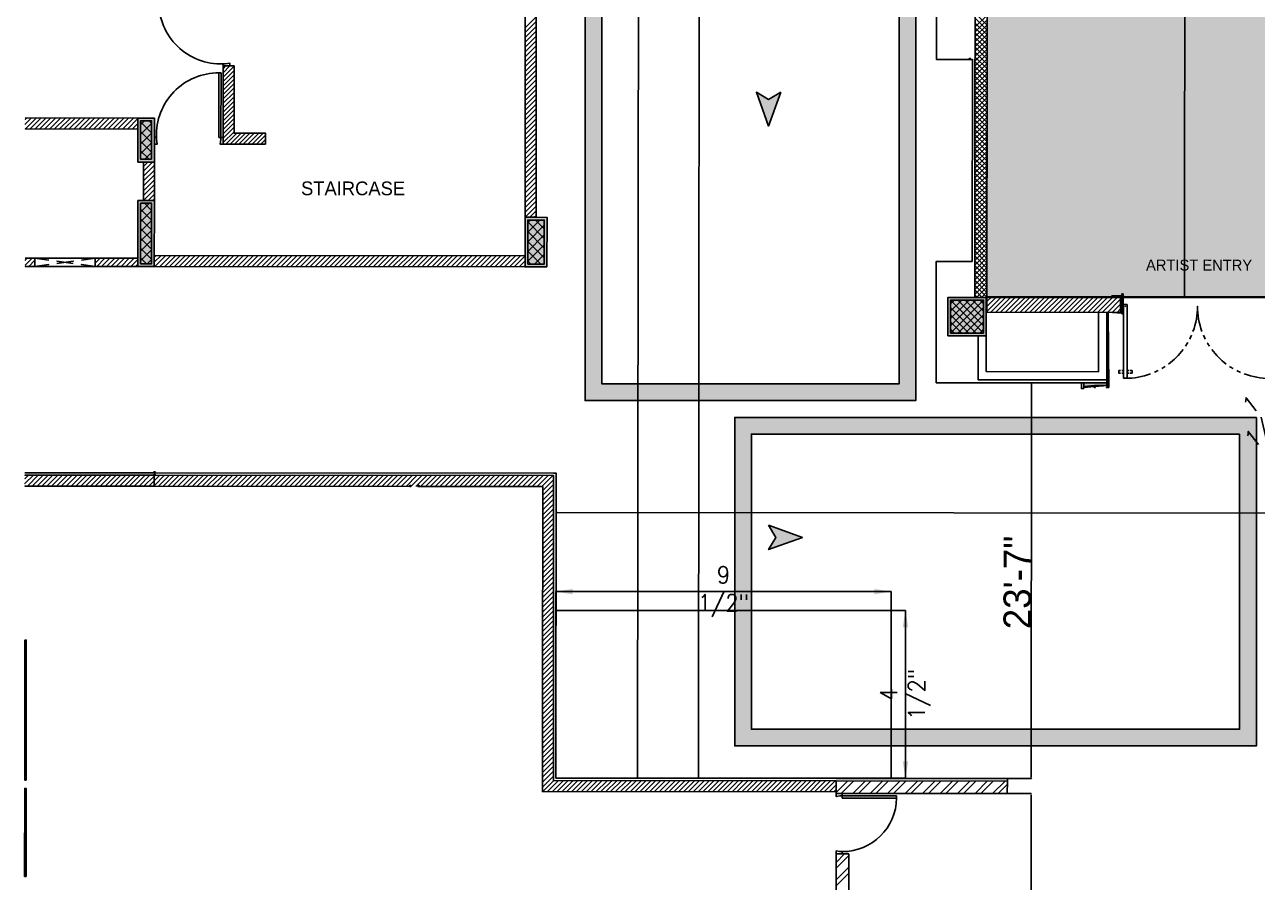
# Model space of a CAD drawing. Header units: millimetres. Extents: x -957 to 3394, y -3 to 3008.
# Drawn here: x 22 to 905, y 533 to 1147 of the extents above; entities that cross this region are included whole.
import ezdxf

# ---------------------------------------------------------------- set-up
doc = ezdxf.new("R2010")
doc.units = ezdxf.units.MM
for name, color, linetype in [('DIMENSION', 7, 'CONTINUOUS'), ('FIRE_SAFETY', 7, 'CONTINUOUS'), ('HATCHES', 7, 'CONTINUOUS'), ('HIDDEN', 7, 'CONTINUOUS'), ('PDF_0', 7, 'CONTINUOUS'), ('PDF_COLUMN', 7, 'CONTINUOUS'), ('PDF_COLUMN_HATCH', 7, 'CONTINUOUS'), ('PDF_DOOR', 7, 'CONTINUOUS'), ('PDF_ELEVATION_5_LIGHT', 7, 'CONTINUOUS'), ('PDF_ELEVATION_HIDDEN', 7, 'CONTINUOUS'), ('PDF_FRAMING-COLUMN', 7, 'CONTINUOUS'), ('PDF_FRAMING-COLUMN_HATCH', 7, 'CONTINUOUS'), ('PDF_GROUND', 7, 'CONTINUOUS'), ('PDF_HATCH', 7, 'CONTINUOUS'), ('PDF_HATCH_-_AAC', 7, 'CONTINUOUS'), ('PDF_HATCH_-_BRICK_WALL', 7, 'CONTINUOUS'), ('PDF_HATCH_-_WALL', 7, 'CONTINUOUS'), ('PDF_I-DOOR', 7, 'CONTINUOUS'), ('PDF_I-DOOR-OPEN', 7, 'CONTINUOUS'), ('PDF_I-FURN-FIXD', 7, 'CONTINUOUS'), ('PDF_ID_FINISH_LINE', 7, 'CONTINUOUS'), ('PDF_ID_LAYER', 7, 'CONTINUOUS'), ('PDF_SHREM-CAD_6_CABLE', 7, 'CONTINUOUS'), ('PDF_SHREM_ACOUSTIC_WALL', 7, 'CONTINUOUS'), ('PDF_TEXT', 7, 'CONTINUOUS'), ('PDF_WALL', 7, 'CONTINUOUS'), ('TOIFA', 7, 'CONTINUOUS')]:
    doc.layers.add(name, color=color, linetype=linetype)
doc.styles.add('PDF_ARIAL', font='PDF_ARIAL')
doc.styles.get("Standard").update_dxf_attribs({"font": 'STANDARD'})
doc.dimstyles.get("Standard").update_dxf_attribs({"dimscale": 4, "dimtxt": 3, "dimasz": 3, "dimexe": 0, "dimexo": 0, "dimgap": 0.09, "dimtad": 0, "dimtoh": 1, "dimdec": 0, "dimlunit": 4, "dimtxsty": 'STANDARD', "dimcen": 0.09, "dimclrd": 256, "dimclre": 256, "dimclrt": 256, "dimadec": 0, "dimazin": 0, "dimtfac": 1, "dimtdec": 4, "dimtofl": 0, "dimtmove": 0, "dimatfit": 3, "dimfxl": 1, "dimtolj": 1, "dimtzin": 0, "dimarcsym": 0})

# ---------------------------------------------------------------- blocks, each defined once
blk = doc.blocks.new('*D15')
at = {"layer": 'DIMENSION', "linetype": 'ByBlock', "lineweight": -2}
for p, q in [((642.84, 727.25), (653.17, 727.25)), ((653.17, 607.25), (653.17, 727.25)), ((642.84, 607.25), (653.17, 607.25))]:
    blk.add_line(p, q, dxfattribs=at)
for points in [[(653.17, 727.25), (655.17, 715.25), (651.17, 715.25)], [(653.17, 607.25), (651.17, 619.25), (655.17, 619.25)]]:
    blk.add_solid(points, dxfattribs=at)
at = {"layer": 'DIMENSION', "linetype": 'CONTINUOUS', "lineweight": -2, "insert": (653.17, 667.25), "char_height": 12, "width": 49.6667, "attachment_point": 5, "rotation": 90}
blk.add_mtext('4 1/2"', dxfattribs=at)
blk = doc.blocks.new('*D16')
at = {"layer": 'DIMENSION', "linetype": 'ByBlock', "lineweight": -2}
for p, q in [((642.84, 740.76), (402.84, 740.76)), ((402.84, 727.25), (402.84, 740.76)), ((642.84, 727.25), (642.84, 740.76))]:
    blk.add_line(p, q, dxfattribs=at)
for points in [[(402.84, 740.76), (414.84, 742.76), (414.84, 738.76)], [(642.84, 740.76), (630.84, 738.76), (630.84, 742.76)]]:
    blk.add_solid(points, dxfattribs=at)
at = {"layer": 'DIMENSION', "linetype": 'CONTINUOUS', "lineweight": -2, "insert": (522.84, 740.76), "char_height": 12, "width": 48.3333, "attachment_point": 5}
blk.add_mtext('9 1/2"', dxfattribs=at)
blk = doc.blocks.new('*D17')
at = {"layer": 'DIMENSION', "linetype": 'ByBlock', "lineweight": -2}
blk.add_line((956.23, 875.68), (930.18, 855.42), dxfattribs=at)
for points in [[(956.23, 875.68), (947.98, 866.74), (945.53, 869.89)], [(930.18, 855.42), (938.42, 864.37), (940.88, 861.21)]]:
    blk.add_solid(points, dxfattribs=at)
at = {"layer": 'DIMENSION', "linetype": 'CONTINUOUS', "lineweight": -2, "insert": (907.73, 865.06), "char_height": 12, "width": 45.6667, "attachment_point": 5, "rotation": 37.88098}
blk.add_mtext('1 1/2"', dxfattribs=at)

msp = doc.modelspace()

# ---------------------------------------------------------------- hatches: boundary and pattern name
at = {"layer": 'DIMENSION'}
for points in [[(555.19, 1093.05), (546.4, 1098.13), (555.19, 1073.97), (563.99, 1098.13)], [(560.27, 779.6), (555.19, 770.81), (579.35, 779.6), (555.19, 788.39)]]:
    msp.add_hatch(color=256, dxfattribs=at).paths.add_polyline_path(points, flags=0)
at = {"layer": 'HATCHES'}
msp.add_hatch(color=253, dxfattribs=at).paths.add_polyline_path([(3284.08, 953.45), (3285.08, 2124.7), (712.53, 2126.9), (711.53, 951.72)], flags=0)
h = msp.add_hatch(color=178, dxfattribs=at)
h.paths.add_polyline_path([(660.59, 1512.96), (423.82, 1512.96), (423.82, 1207.2), (660.59, 1207.2)], flags=0)
h.paths.add_polyline_path([(648.59, 1219.2), (435.82, 1219.2), (435.82, 1500.96), (648.59, 1500.96)], flags=0)
h.paths.add_polyline_path([(660.59, 1183.2), (423.82, 1183.2), (423.82, 877.44), (660.59, 877.44)], flags=0)
h.paths.add_polyline_path([(648.59, 889.44), (435.82, 889.44), (435.82, 1171.2), (648.59, 1171.2)], flags=0)
h.paths.add_polyline_path([(530.93, 865.44), (530.93, 630.3), (904.48, 630.3), (904.48, 865.44)], flags=0)
h.paths.add_polyline_path([(892.48, 853.44), (892.48, 642.3), (542.93, 642.3), (542.93, 853.44)], flags=0)
h.paths.add_polyline_path([(928.48, 865.44), (928.48, 630.3), (1302.03, 630.3), (1302.03, 865.44)], flags=0)
h.paths.add_polyline_path([(940.48, 853.44), (1290.03, 853.44), (1290.03, 642.3), (940.48, 642.3)], flags=0)
h.paths.add_polyline_path([(1326.03, 865.44), (1326.03, 630.3), (1687.58, 630.3), (1687.58, 865.44)], flags=0)
h.paths.add_polyline_path([(1675.58, 853.44), (1675.58, 642.3), (1338.03, 642.3), (1338.03, 853.44)], flags=0)
h.paths.add_polyline_path([(1711.61, 865.44), (1711.61, 630.3), (2085.16, 630.3), (2085.16, 865.44)], flags=0)
h.paths.add_polyline_path([(2073.16, 853.44), (2073.16, 642.3), (1723.61, 642.3), (1723.61, 853.44)], flags=0)
at = {"layer": 'PDF_I-FURN-FIXD'}
msp.add_hatch(color=256, dxfattribs=at).paths.add_polyline_path([(780.93, 887.52), (780.94, 890.11), (797.29, 890.09), (797.29, 888.23), (788.66, 888.23), (788.66, 887.51)], flags=0)

# ---------------------------------------------------------------- linework, layer by layer
at = {"layer": 'DIMENSION'}
for points in [[(563.99, 1098.13), (555.19, 1093.05), (546.4, 1098.13), (555.19, 1073.97)], [(555.19, 788.39), (560.27, 779.6), (555.19, 770.81), (579.35, 779.6)]]:
    msp.add_lwpolyline(points, close=True, dxfattribs=at)
at = {"layer": 'HATCHES', "color": 253}
msp.add_lwpolyline([(712.53, 2126.9), (3285.08, 2124.7), (3284.08, 953.45), (711.53, 951.72), (712.53, 2126.9)], dxfattribs=at)
at = {"layer": 'HIDDEN', "color": 7}
for points in [[(22.49, 605.81), (23.5, 605.81), (23.59, 706.09), (22.58, 706.09)], [(22.44, 536.98), (23.44, 536.98), (23.5, 599.9), (22.49, 599.9)]]:
    msp.add_lwpolyline(points, close=True, dxfattribs=at)
at = {"layer": 'HIDDEN'}
for points in [[(22.58, 706.09), (23.59, 706.09)], [(23.5, 605.81), (23.59, 706.09)], [(22.49, 605.81), (23.5, 605.81)], [(22.49, 599.9), (23.5, 599.9)], [(23.44, 536.98), (23.5, 599.9)], [(22.44, 536.98), (23.44, 536.98)]]:
    msp.add_lwpolyline(points, dxfattribs=at)
at = {"layer": 'HIDDEN', "color": 7}
for points in [[(22.49, 605.81), (23.5, 605.81), (22.58, 706.09), (23.59, 706.09)], [(22.44, 536.98), (23.44, 536.98), (22.49, 599.9), (23.5, 599.9)]]:
    msp.add_solid(points, dxfattribs=at)
at = {"layer": 'PDF_0'}
for points in [[(506.47, 2356.38), (504.98, 607.95)], [(463.17, 2181.75), (461.35, 608.01)], [(750.64, 951.69), (852.94, 951.6)], [(852.74, 951.4), (853.13, 951.79)], [(675.21, 890.2), (743.56, 890.14)], [(743.55, 889.35), (743.31, 607.75)], [(743.36, 889.94), (743.75, 890.34)], [(402.81, 797.23), (403.2, 797.62)], [(402.95, 728.19), (403, 797.43)], [(403.79, 797.42), (2108.36, 795.97)], [(461.15, 607.03), (461.54, 607.42)], [(534.72, 607.14), (461.34, 607.23)], [(504.78, 606.97), (505.17, 607.36)], [(536.17, 607.14), (504.97, 607.17)], [(667.11, 607.03), (743.32, 606.96)], [(743.11, 606.77), (743.51, 607.16)], [(726.13, 596.16), (743.31, 596.15)], [(743.3, 595.36), (742.89, 120.84)], [(743.1, 595.95), (743.5, 596.34)]]:
    msp.add_lwpolyline(points, dxfattribs=at)
at = {"layer": 'PDF_COLUMN'}
for points in [[(683.54, 923.82), (711.07, 923.8), (711.09, 951.33), (683.56, 951.35)], [(685.51, 925.78), (709.1, 925.76), (709.12, 949.36), (685.53, 949.38)]]:
    msp.add_lwpolyline(points, close=True, dxfattribs=at)
at = {"layer": 'PDF_COLUMN_HATCH'}
for points in [[(685.51, 936.21), (698.7, 949.37)], [(685.51, 931), (703.91, 949.37)], [(685.51, 925.78), (709.12, 949.36)], [(685.52, 946.64), (688.27, 949.38)], [(685.52, 941.43), (693.48, 949.38)], [(709.1, 925.76), (685.53, 949.38)], [(709.11, 930.98), (690.74, 949.38)], [(709.11, 936.19), (695.96, 949.37)], [(709.12, 941.41), (701.17, 949.37)], [(709.12, 946.62), (706.38, 949.36)], [(703.89, 925.77), (685.52, 944.17)], [(698.67, 925.77), (685.52, 938.95)], [(690.72, 925.78), (709.12, 944.15)], [(695.93, 925.77), (709.12, 938.93)], [(693.46, 925.78), (685.51, 933.74)], [(688.25, 925.78), (685.51, 928.52)], [(701.15, 925.77), (709.11, 933.72)], [(706.36, 925.77), (709.11, 928.5)]]:
    msp.add_lwpolyline(points, dxfattribs=at)
for points in [[(683.54, 923.82), (711.07, 923.8), (683.56, 951.35), (711.09, 951.33)], [(685.51, 925.78), (709.1, 925.76), (685.53, 949.38), (709.12, 949.36)]]:
    msp.add_solid(points, dxfattribs=at)
at = {"layer": 'PDF_DOOR'}
for points in [[(118.41, 1163.23, 0.426627), (164.54, 1118.47, -0.426627)], [(161.59, 1112.03, 0.426645), (116.83, 1065.89, -0.426645)]]:
    msp.add_lwpolyline(points, format="xyb", close=True, dxfattribs=at)
for points in [[(169.46, 1116.98), (164.54, 1116.98), (164.55, 1118.47), (166.12, 1118.47), (169.46, 1118.94)], [(169.46, 1116.98), (164.54, 1116.98), (164.55, 1118.47), (166.12, 1118.47), (169.46, 1118.94)], [(161.55, 1065.85), (161.59, 1112.03), (163.04, 1112.03), (163.01, 1065.85)], [(161.55, 1065.85), (161.59, 1112.03), (163.04, 1112.03), (163.01, 1065.85)], [(115.33, 1060.98), (115.34, 1065.89), (116.83, 1065.89), (116.83, 1064.32), (117.3, 1060.98)], [(115.33, 1060.98), (115.34, 1065.89), (116.83, 1065.89), (116.83, 1064.32), (117.3, 1060.98)], [(164.5, 1060.94), (164.5, 1065.85), (163.01, 1065.85), (163, 1064.28), (162.53, 1060.94)], [(164.5, 1060.94), (164.5, 1065.85), (163.01, 1065.85), (163, 1064.28), (162.53, 1060.94)], [(603.61, 596.27), (607.94, 596.26), (607.94, 594.62), (606.21, 594.62), (603.61, 594.1)], [(607.94, 594.62), (646.88, 594.59), (646.88, 592.98), (607.94, 593.02)], [(603.58, 553), (607.9, 553), (607.91, 554.64), (606.17, 554.64), (603.58, 555.17)]]:
    msp.add_lwpolyline(points, close=True, dxfattribs=at)
msp.add_arc((607.8, 593.73), 39.09, 270.15889, 358.90954, dxfattribs=at)
at = {"layer": 'PDF_ELEVATION_5_LIGHT'}
msp.add_lwpolyline([(72.98, 979.4), (72.98, 973.5), (29.72, 973.54), (29.72, 979.44)], close=True, dxfattribs=at)
msp.add_lwpolyline([(72.98, 979.4), (72.98, 973.5), (29.72, 973.54), (29.72, 979.44)], close=True, dxfattribs=at)
at = {"layer": 'PDF_ELEVATION_HIDDEN'}
for points in [[(29.71, 973.54), (39.66, 974.89)], [(39.66, 978.08), (29.72, 979.44)], [(57.19, 975.67), (45.5, 977.27)], [(45.5, 975.68), (57.2, 977.26)], [(63.04, 978.06), (72.98, 979.4)], [(72.98, 973.5), (63.04, 974.87)]]:
    msp.add_lwpolyline(points, close=True, dxfattribs=at)
at = {"layer": 'PDF_FRAMING-COLUMN'}
for points in [[(115.32, 1048.2), (115.35, 1079.66), (103.55, 1079.67), (103.52, 1048.21)], [(115.32, 1048.2), (115.35, 1079.66), (103.55, 1079.67), (103.52, 1048.21)], [(113.36, 1050.16), (113.38, 1077.69), (105.51, 1077.7), (105.49, 1050.17)], [(113.36, 1050.16), (113.38, 1077.69), (105.51, 1077.7), (105.49, 1050.17)], [(103.5, 1020.67), (103.46, 973.48), (115.26, 973.47), (115.3, 1020.66)], [(103.5, 1020.67), (103.46, 973.48), (115.26, 973.47), (115.3, 1020.66)], [(105.46, 1018.71), (105.43, 975.44), (113.29, 975.44), (113.33, 1018.7)], [(105.46, 1018.71), (105.43, 975.44), (113.29, 975.44), (113.33, 1018.7)], [(380.74, 973.24), (396.47, 973.23), (396.5, 1008.62), (380.77, 1008.64)], [(382.71, 975.21), (394.5, 975.2), (394.53, 1006.66), (382.73, 1006.67)], [(683.54, 923.82), (711.07, 923.8), (711.09, 951.33), (683.56, 951.35)], [(685.51, 925.78), (709.1, 925.76), (709.12, 949.36), (685.53, 949.38)]]:
    msp.add_lwpolyline(points, close=True, dxfattribs=at)
at = {"layer": 'PDF_FRAMING-COLUMN_HATCH'}
for points in [[(108.33, 1077.7), (105.51, 1074.89)], [(105.51, 1077.03), (113.37, 1069.16)], [(111.8, 1077.7), (113.38, 1076.11)], [(113.37, 1068.84), (105.5, 1060.98)], [(113.38, 1075.79), (105.51, 1067.93)], [(105.51, 1070.08), (113.37, 1062.2)], [(113.37, 1061.89), (105.49, 1054.03)], [(105.5, 1063.12), (113.36, 1055.25)], [(105.5, 1056.17), (111.49, 1050.17)], [(113.36, 1054.93), (108.59, 1050.17)], [(111.86, 1018.7), (105.46, 1012.31)], [(108.17, 1018.7), (113.33, 1013.54)], [(113.33, 1013.22), (105.45, 1005.36)], [(105.45, 1007.5), (113.31, 999.63)], [(105.46, 1014.46), (113.32, 1006.58)], [(113.31, 999.31), (105.44, 991.45)], [(113.32, 1006.27), (105.45, 998.41)], [(105.45, 1000.55), (113.31, 992.68)], [(113.31, 992.36), (105.43, 984.5)], [(105.44, 993.6), (113.3, 985.72)], [(113.3, 985.41), (105.43, 977.55)], [(105.44, 986.64), (113.3, 978.77)], [(105.43, 979.69), (109.68, 975.44)], [(113.3, 978.46), (110.27, 975.44)]]:
    msp.add_lwpolyline(points, close=True, dxfattribs=at)
for points in [[(382.72, 998.12), (391.29, 1006.66)], [(382.73, 1005.07), (384.33, 1006.67)], [(394.53, 1000.49), (388.36, 1006.66)], [(382.72, 991.16), (394.53, 1002.95)], [(394.52, 993.53), (382.73, 1005.34)], [(394.51, 986.58), (382.73, 998.39)], [(382.71, 984.21), (394.52, 996)], [(382.71, 977.26), (394.52, 989.05)], [(394.51, 979.63), (382.72, 991.44)], [(391.99, 975.2), (382.71, 984.49)], [(387.61, 975.2), (394.51, 982.09)], [(385.03, 975.2), (382.71, 977.53)], [(685.51, 936.21), (698.7, 949.37)], [(685.51, 931), (703.91, 949.37)], [(685.51, 925.78), (709.12, 949.36)], [(685.52, 946.64), (688.27, 949.38)], [(685.52, 941.43), (693.48, 949.38)], [(709.1, 925.76), (685.53, 949.38)], [(709.11, 930.98), (690.74, 949.38)], [(709.11, 936.19), (695.96, 949.37)], [(709.12, 941.41), (701.17, 949.37)], [(709.12, 946.62), (706.38, 949.36)], [(703.89, 925.77), (685.52, 944.17)], [(698.67, 925.77), (685.52, 938.95)], [(690.72, 925.78), (709.12, 944.15)], [(695.93, 925.77), (709.12, 938.93)], [(693.46, 925.78), (685.51, 933.74)], [(688.25, 925.78), (685.51, 928.52)], [(701.15, 925.77), (709.11, 933.72)], [(706.36, 925.77), (709.11, 928.5)]]:
    msp.add_lwpolyline(points, dxfattribs=at)
for points in [[(115.32, 1048.2), (115.35, 1079.66), (103.52, 1048.21), (103.55, 1079.67)], [(115.32, 1048.2), (115.35, 1079.66), (103.52, 1048.21), (103.55, 1079.67)], [(113.36, 1050.16), (113.38, 1077.69), (105.49, 1050.17), (105.51, 1077.7)], [(113.36, 1050.16), (113.38, 1077.69), (105.49, 1050.17), (105.51, 1077.7)], [(103.5, 1020.67), (103.46, 973.48), (115.3, 1020.66), (115.26, 973.47)], [(103.5, 1020.67), (103.46, 973.48), (115.3, 1020.66), (115.26, 973.47)], [(105.46, 1018.71), (105.43, 975.44), (113.33, 1018.7), (113.29, 975.44)], [(105.46, 1018.71), (105.43, 975.44), (113.33, 1018.7), (113.29, 975.44)], [(380.74, 973.24), (396.47, 973.23), (380.77, 1008.64), (396.5, 1008.62)], [(382.71, 975.21), (394.5, 975.2), (382.73, 1006.67), (394.53, 1006.66)], [(683.54, 923.82), (711.07, 923.8), (683.56, 951.35), (711.09, 951.33)], [(685.51, 925.78), (709.1, 925.76), (685.53, 949.38), (709.12, 949.36)]]:
    msp.add_solid(points, dxfattribs=at)
at = {"layer": 'PDF_GROUND', "color": 178}
for points in [[(660.59, 1183.2), (423.82, 1183.2), (423.82, 877.44), (660.59, 877.44)], [(648.59, 1171.2), (435.82, 1171.2), (435.82, 889.44), (648.59, 889.44)], [(904.48, 865.44), (530.93, 865.44), (530.93, 630.3), (904.48, 630.3)], [(892.48, 853.44), (542.93, 853.44), (542.93, 642.3), (892.48, 642.3)]]:
    msp.add_lwpolyline(points, close=True, dxfattribs=at)
at = {"layer": 'PDF_HATCH'}
for points in [[(702.96, 1144.66), (711.7, 1153.39)], [(702.96, 1141.19), (711.7, 1149.91)], [(711.69, 1139.17), (702.96, 1147.91)], [(711.69, 1146.13), (702.97, 1154.87)], [(711.69, 1142.65), (702.97, 1151.39)], [(702.95, 1137.71), (711.69, 1146.43)], [(702.95, 1134.23), (711.69, 1142.96)], [(702.95, 1130.76), (711.69, 1139.48)], [(711.68, 1135.7), (702.96, 1144.44)], [(711.68, 1132.22), (702.96, 1140.96)], [(702.94, 1127.28), (711.68, 1136)], [(702.94, 1123.8), (711.68, 1132.53)], [(711.68, 1128.75), (702.95, 1137.48)], [(711.67, 1125.27), (702.95, 1134.01)], [(711.67, 1121.79), (702.95, 1130.53)], [(702.93, 1113.38), (711.67, 1122.1)], [(702.94, 1120.33), (711.68, 1129.05)], [(711.67, 1118.32), (702.94, 1127.06)], [(702.94, 1116.85), (711.67, 1125.58)], [(711.67, 1114.84), (702.94, 1123.58)], [(702.93, 1109.9), (711.67, 1118.62)], [(702.93, 1106.42), (711.67, 1115.15)], [(711.66, 1104.41), (702.93, 1113.15)], [(711.66, 1111.36), (702.94, 1120.1)], [(711.66, 1107.89), (702.94, 1116.63)], [(702.92, 1102.95), (711.66, 1111.67)], [(702.92, 1099.47), (711.66, 1108.19)], [(702.92, 1095.99), (711.66, 1104.72)], [(711.65, 1100.93), (702.93, 1109.67)], [(711.65, 1097.46), (702.93, 1106.2)], [(702.91, 1092.52), (711.65, 1101.24)], [(702.91, 1089.04), (711.65, 1097.76)], [(711.65, 1093.98), (702.92, 1102.72)], [(711.64, 1090.51), (702.92, 1099.24)], [(711.64, 1087.03), (702.92, 1095.77)], [(702.9, 1078.61), (711.64, 1087.34)], [(702.91, 1085.56), (711.65, 1094.29)], [(711.64, 1083.55), (702.91, 1092.29)], [(702.91, 1082.09), (711.64, 1090.81)], [(711.64, 1080.08), (702.91, 1088.82)], [(702.9, 1075.14), (711.64, 1083.86)], [(702.9, 1071.66), (711.64, 1080.38)], [(711.63, 1069.65), (702.9, 1078.39)], [(711.63, 1076.6), (702.91, 1085.34)], [(711.63, 1073.12), (702.91, 1081.86)], [(702.89, 1068.18), (711.63, 1076.91)], [(702.89, 1064.71), (711.63, 1073.43)], [(702.89, 1061.23), (711.63, 1069.95)], [(711.62, 1066.17), (702.9, 1074.91)], [(711.62, 1062.7), (702.9, 1071.43)], [(702.88, 1054.28), (711.62, 1063)], [(702.88, 1050.8), (711.62, 1059.53)], [(711.62, 1059.22), (702.89, 1067.96)], [(702.89, 1057.75), (711.62, 1066.48)], [(711.61, 1055.74), (702.89, 1064.48)], [(711.61, 1052.27), (702.89, 1061)], [(702.87, 1043.85), (711.61, 1052.57)], [(702.88, 1047.32), (711.62, 1056.05)], [(711.61, 1045.31), (702.88, 1054.05)], [(711.6, 1041.84), (702.88, 1050.58)], [(711.61, 1048.79), (702.89, 1057.53)], [(702.86, 1033.42), (711.6, 1042.14)], [(702.87, 1040.37), (711.61, 1049.1)], [(702.87, 1036.9), (711.61, 1045.62)], [(711.6, 1034.88), (702.87, 1043.62)], [(711.6, 1038.36), (702.88, 1047.1)], [(702.86, 1029.94), (711.6, 1038.67)], [(702.86, 1026.47), (711.6, 1035.19)], [(711.59, 1024.46), (702.86, 1033.19)], [(711.59, 1031.41), (702.87, 1040.15)], [(711.59, 1027.93), (702.87, 1036.67)], [(702.85, 1019.51), (711.59, 1028.24)], [(702.85, 1016.04), (711.59, 1024.76)], [(702.86, 1022.99), (711.59, 1031.71)], [(711.59, 1020.98), (702.86, 1029.72)], [(711.58, 1017.5), (702.86, 1026.24)], [(702.84, 1009.09), (711.58, 1017.81)], [(702.85, 1012.56), (711.59, 1021.29)], [(711.58, 1010.55), (702.85, 1019.29)], [(711.57, 1007.07), (702.85, 1015.81)], [(711.58, 1014.03), (702.86, 1022.77)], [(702.83, 998.66), (711.57, 1007.38)], [(702.84, 1005.61), (711.58, 1014.33)], [(702.84, 1002.13), (711.58, 1010.86)], [(711.57, 1000.12), (702.84, 1008.86)], [(711.57, 1003.6), (702.85, 1012.34)], [(702.83, 995.18), (711.57, 1003.9)], [(702.83, 991.7), (711.57, 1000.43)], [(711.56, 989.69), (702.83, 998.43)], [(711.56, 996.64), (702.84, 1005.38)], [(711.56, 993.17), (702.84, 1001.91)], [(702.82, 984.75), (711.56, 993.47)], [(702.82, 981.27), (711.56, 990)], [(702.83, 988.23), (711.56, 996.95)], [(711.56, 986.22), (702.83, 994.95)], [(711.55, 982.74), (702.83, 991.48)], [(702.81, 974.32), (711.55, 983.05)], [(702.82, 977.8), (711.56, 986.52)], [(711.55, 975.79), (702.82, 984.53)], [(711.54, 972.31), (702.82, 981.05)], [(711.55, 979.26), (702.83, 988)], [(702.8, 963.89), (711.54, 972.62)], [(702.81, 970.85), (711.55, 979.57)], [(702.81, 967.37), (711.55, 976.09)], [(711.54, 965.36), (702.81, 974.1)], [(711.54, 968.83), (702.82, 977.57)], [(702.8, 960.42), (711.54, 969.14)], [(702.8, 956.94), (711.54, 965.66)], [(711.53, 954.93), (702.8, 963.67)], [(702.8, 953.46), (711.53, 962.19)], [(711.53, 961.88), (702.81, 970.62)], [(711.53, 958.41), (702.81, 967.14)], [(711.53, 951.45), (702.8, 960.19)], [(708.18, 951.33), (702.8, 956.72)], [(704.14, 951.33), (711.53, 958.71)], [(707.62, 951.33), (711.53, 955.24)], [(704.7, 951.33), (702.8, 953.24)], [(711.09, 951.33), (711.53, 951.76)], [(711.52, 948.28), (714.96, 951.72)], [(711.52, 944.81), (718.44, 951.71)], [(711.52, 941.33), (721.92, 951.71)], [(714.37, 940.7), (725.39, 951.71)], [(717.85, 940.7), (728.87, 951.7)], [(721.32, 940.7), (732.34, 951.7)], [(724.8, 940.7), (735.82, 951.7)], [(728.28, 940.69), (739.3, 951.7)], [(731.75, 940.69), (742.77, 951.69)], [(735.23, 940.69), (746.25, 951.69)], [(738.7, 940.68), (749.73, 951.69)], [(742.18, 940.68), (753.2, 951.68)], [(745.66, 940.68), (756.68, 951.68)], [(749.13, 940.67), (760.15, 951.68)], [(752.61, 940.67), (763.63, 951.67)], [(756.09, 940.67), (767.11, 951.67)], [(759.56, 940.67), (770.58, 951.67)], [(763.04, 940.66), (774.06, 951.67)], [(766.51, 940.66), (777.54, 951.66)], [(769.99, 940.66), (781.01, 951.66)], [(773.47, 940.65), (784.49, 951.66)], [(776.94, 940.65), (787.97, 951.65)], [(780.42, 940.65), (791.44, 951.65)], [(783.9, 940.64), (794.92, 951.65)], [(787.37, 940.64), (798.39, 951.65)], [(790.85, 940.64), (801.87, 951.64)], [(794.33, 940.64), (805.35, 951.64)], [(797.8, 940.63), (807.25, 950.07)], [(801.28, 940.63), (807.25, 946.59)], [(804.75, 940.63), (807.25, 943.12)], [(115.12, 816.52), (122.62, 824.01)], [(115.13, 823.48), (115.67, 824.01)], [(115.13, 820), (119.14, 824.01)], [(118.22, 816.14), (126.1, 824)], [(121.7, 816.14), (129.57, 824)], [(125.18, 816.14), (133.05, 824)], [(128.65, 816.14), (136.52, 823.99)], [(132.13, 816.13), (140, 823.99)], [(135.6, 816.13), (143.48, 823.99)], [(139.08, 816.13), (146.95, 823.99)], [(142.56, 816.12), (150.43, 823.98)], [(146.03, 816.12), (153.91, 823.98)], [(149.51, 816.12), (157.38, 823.98)], [(152.99, 816.11), (160.86, 823.97)], [(156.46, 816.11), (164.34, 823.97)], [(159.94, 816.11), (167.81, 823.97)], [(163.42, 816.11), (171.29, 823.96)], [(166.89, 816.1), (174.76, 823.96)], [(170.37, 816.1), (178.24, 823.96)], [(173.84, 816.1), (181.72, 823.96)], [(177.32, 816.09), (185.19, 823.95)], [(180.8, 816.09), (188.67, 823.95)], [(184.27, 816.09), (192.15, 823.95)], [(187.75, 816.08), (195.62, 823.94)], [(191.23, 816.08), (199.1, 823.94)], [(194.7, 816.08), (202.57, 823.94)], [(198.18, 816.08), (206.05, 823.94)], [(201.65, 816.07), (209.53, 823.93)], [(205.13, 816.07), (213, 823.93)], [(208.61, 816.07), (216.48, 823.93)], [(212.08, 816.06), (219.96, 823.92)], [(215.56, 816.06), (223.43, 823.92)], [(219.04, 816.06), (226.91, 823.92)], [(222.51, 816.06), (230.39, 823.91)], [(225.99, 816.05), (233.86, 823.91)], [(229.47, 816.05), (237.34, 823.91)], [(232.94, 816.05), (240.81, 823.91)], [(236.42, 816.04), (244.29, 823.9)], [(239.89, 816.04), (247.77, 823.9)], [(243.37, 816.04), (251.24, 823.9)], [(246.85, 816.03), (254.72, 823.89)], [(250.32, 816.03), (258.2, 823.89)], [(253.8, 816.03), (261.67, 823.89)], [(257.28, 816.03), (265.15, 823.88)], [(260.75, 816.02), (268.63, 823.88)], [(264.23, 816.02), (272.1, 823.88)], [(267.71, 816.02), (275.58, 823.88)], [(271.18, 816.01), (279.05, 823.87)], [(274.66, 816.01), (282.53, 823.87)], [(278.13, 816.01), (286.01, 823.87)], [(281.61, 816), (289.48, 823.86)], [(285.09, 816), (292.96, 823.86)], [(288.56, 816), (296.44, 823.86)], [(292.04, 816), (299.91, 823.85)], [(295.52, 815.99), (303.39, 823.85)], [(298.99, 815.99), (306.86, 823.85)], [(302.47, 815.99), (310.34, 823.85)], [(305.94, 815.98), (313.82, 823.84)], [(309.42, 815.98), (317.29, 823.84)], [(312.9, 815.98), (320.77, 823.84)], [(316.37, 815.97), (324.25, 823.83)], [(319.85, 815.97), (327.72, 823.83)], [(323.33, 815.97), (331.2, 823.83)], [(326.8, 815.97), (334.68, 823.83)], [(330.28, 815.96), (338.15, 823.82)], [(333.76, 815.96), (341.63, 823.82)], [(337.23, 815.96), (345.1, 823.82)], [(340.71, 815.95), (348.58, 823.81)], [(344.18, 815.95), (352.06, 823.81)], [(347.66, 815.95), (355.53, 823.81)], [(351.14, 815.95), (359.01, 823.8)], [(354.61, 815.94), (362.49, 823.8)], [(358.09, 815.94), (365.96, 823.8)], [(361.57, 815.94), (369.44, 823.8)], [(365.04, 815.93), (372.92, 823.79)], [(368.52, 815.93), (376.39, 823.79)], [(372, 815.93), (379.87, 823.79)], [(375.47, 815.92), (383.34, 823.78)], [(378.95, 815.92), (386.82, 823.78)], [(382.42, 815.92), (390.3, 823.78)], [(385.9, 815.92), (393.77, 823.77)], [(389.38, 815.91), (397.25, 823.77)], [(392.85, 815.91), (400.73, 823.77)], [(393.38, 812.96), (401.26, 820.82)], [(393.38, 809.49), (401.25, 817.35)], [(393.38, 806.01), (401.25, 813.87)], [(393.37, 802.54), (401.25, 810.39)], [(393.37, 799.06), (401.24, 806.92)], [(393.37, 795.58), (401.24, 803.44)], [(393.36, 792.11), (401.24, 799.97)], [(393.36, 788.63), (401.23, 796.49)], [(393.35, 778.2), (401.23, 786.06)], [(393.36, 785.15), (401.23, 793.01)], [(393.36, 781.68), (401.23, 789.54)], [(393.35, 774.72), (401.22, 782.58)], [(393.35, 771.25), (401.22, 779.11)], [(393.34, 767.77), (401.22, 775.63)], [(393.34, 764.3), (401.21, 772.16)], [(393.34, 760.82), (401.21, 768.68)], [(393.33, 753.87), (401.21, 761.73)], [(393.34, 757.34), (401.21, 765.2)], [(393.32, 743.44), (401.2, 751.3)], [(393.33, 750.39), (401.2, 758.25)], [(393.33, 746.91), (401.2, 754.77)], [(393.32, 739.96), (401.19, 747.82)], [(393.32, 736.49), (401.19, 744.34)], [(393.31, 733.01), (401.19, 740.87)], [(393.31, 729.53), (401.18, 737.39)], [(393.31, 726.06), (401.18, 733.92)], [(393.3, 719.1), (401.18, 726.96)], [(393.31, 722.58), (401.18, 730.44)], [(393.29, 708.67), (401.17, 716.53)], [(393.3, 715.63), (401.17, 723.49)], [(393.3, 712.15), (401.17, 720.01)], [(393.29, 705.2), (401.16, 713.06)], [(393.29, 701.72), (401.16, 709.58)], [(393.28, 698.25), (401.16, 706.1)], [(393.28, 694.77), (401.15, 702.63)], [(393.28, 691.29), (401.15, 699.15)], [(393.27, 684.34), (401.15, 692.2)], [(393.27, 680.86), (401.14, 688.72)], [(393.28, 687.82), (401.15, 695.68)], [(393.26, 673.91), (401.14, 681.77)], [(393.27, 677.39), (401.14, 685.25)], [(393.25, 663.48), (401.13, 671.34)], [(393.26, 670.43), (401.13, 678.29)], [(393.26, 666.96), (401.13, 674.82)], [(393.25, 660.01), (401.12, 667.87)], [(393.25, 656.53), (401.12, 664.39)], [(393.24, 649.58), (401.12, 657.44)], [(393.24, 646.1), (401.11, 653.96)], [(393.25, 653.05), (401.12, 660.91)], [(393.23, 639.15), (401.11, 647.01)], [(393.24, 642.62), (401.11, 650.48)], [(393.23, 635.67), (401.1, 643.53)], [(393.23, 632.2), (401.1, 640.05)], [(393.23, 628.72), (401.1, 636.58)], [(393.22, 625.24), (401.1, 633.1)], [(393.22, 621.77), (401.09, 629.63)], [(393.21, 614.81), (401.09, 622.67)], [(393.21, 611.34), (401.08, 619.2)], [(393.22, 618.29), (401.09, 626.15)], [(393.2, 604.38), (401.08, 612.24)], [(393.21, 607.86), (401.08, 615.72)], [(393.2, 600.91), (401.07, 608.77)], [(393.39, 597.63), (401.27, 605.49)], [(396.87, 597.62), (404.74, 605.48)], [(400.35, 597.62), (408.22, 605.48)], [(403.82, 597.62), (411.69, 605.48)], [(407.3, 597.61), (415.17, 605.47)], [(410.77, 597.61), (418.65, 605.47)], [(414.25, 597.61), (422.12, 605.47)], [(417.73, 597.61), (425.6, 605.46)], [(421.2, 597.6), (429.08, 605.46)], [(424.68, 597.6), (432.55, 605.46)], [(428.16, 597.6), (436.03, 605.46)], [(431.63, 597.59), (439.51, 605.45)], [(435.11, 597.59), (442.98, 605.45)], [(438.59, 597.59), (446.46, 605.45)], [(442.06, 597.58), (449.93, 605.44)], [(445.54, 597.58), (453.41, 605.44)], [(449.01, 597.58), (456.89, 605.44)], [(452.49, 597.58), (460.36, 605.43)], [(455.97, 597.57), (463.84, 605.43)], [(459.44, 597.57), (467.32, 605.43)], [(462.92, 597.57), (470.79, 605.43)], [(466.4, 597.56), (474.27, 605.42)], [(469.87, 597.56), (477.74, 605.42)], [(473.35, 597.56), (481.22, 605.42)], [(476.82, 597.55), (484.7, 605.41)], [(480.3, 597.55), (488.17, 605.41)], [(483.78, 597.55), (491.65, 605.41)], [(487.25, 597.55), (495.13, 605.41)], [(490.73, 597.54), (498.6, 605.4)], [(494.21, 597.54), (502.08, 605.4)], [(497.68, 597.54), (505.56, 605.4)], [(501.16, 597.53), (509.03, 605.39)], [(504.64, 597.53), (512.51, 605.39)], [(508.11, 597.53), (515.98, 605.39)], [(511.59, 597.52), (519.46, 605.38)], [(515.06, 597.52), (522.94, 605.38)], [(518.54, 597.52), (526.41, 605.38)], [(522.02, 597.52), (529.89, 605.38)], [(525.49, 597.51), (533.37, 605.37)], [(528.97, 597.51), (536.84, 605.37)], [(532.45, 597.51), (540.32, 605.37)], [(535.92, 597.5), (543.8, 605.36)], [(539.4, 597.5), (547.27, 605.36)], [(542.88, 597.5), (550.75, 605.36)], [(546.35, 597.5), (554.22, 605.35)], [(549.83, 597.49), (557.7, 605.35)], [(553.3, 597.49), (561.18, 605.35)], [(556.78, 597.49), (564.65, 605.35)], [(560.26, 597.48), (568.13, 605.34)], [(563.73, 597.48), (571.61, 605.34)], [(567.21, 597.48), (575.08, 605.34)], [(570.69, 597.47), (578.56, 605.33)], [(574.16, 597.47), (582.03, 605.33)], [(577.64, 597.47), (585.51, 605.33)], [(581.11, 597.47), (588.99, 605.32)], [(584.59, 597.46), (592.46, 605.32)], [(588.07, 597.46), (595.94, 605.32)], [(591.54, 597.46), (599.42, 605.32)], [(595.02, 597.45), (602.89, 605.31)], [(598.5, 597.45), (603.62, 602.57)], [(601.97, 597.45), (603.62, 599.09)]]:
    msp.add_lwpolyline(points, dxfattribs=at)
at = {"layer": 'PDF_HATCH_-_AAC'}
for points in [[(388.76, 1152.21), (380.88, 1144.35)], [(388.75, 1148.73), (380.88, 1140.87)], [(388.75, 1141.78), (380.87, 1133.92)], [(388.75, 1145.26), (380.88, 1137.4)], [(388.74, 1138.3), (380.87, 1130.44)], [(388.74, 1134.83), (380.87, 1126.97)], [(388.74, 1131.35), (380.87, 1123.49)], [(388.74, 1127.88), (380.86, 1120.02)], [(388.73, 1124.4), (380.86, 1116.54)], [(172.41, 1113.72), (164.53, 1105.86)], [(166.28, 1116.98), (164.54, 1115.25)], [(169.41, 1116.98), (164.54, 1112.12)], [(172.41, 1116.85), (164.54, 1108.99)], [(388.73, 1117.45), (380.85, 1109.59)], [(388.72, 1113.97), (380.85, 1106.11)], [(388.73, 1120.92), (380.86, 1113.06)], [(172.4, 1110.59), (164.53, 1102.73)], [(172.4, 1107.46), (164.53, 1099.6)], [(172.4, 1104.33), (164.53, 1096.47)], [(388.71, 1103.54), (380.84, 1095.68)], [(388.72, 1110.49), (380.85, 1102.63)], [(388.72, 1107.02), (380.85, 1099.16)], [(172.4, 1101.2), (164.52, 1093.34)], [(172.39, 1098.08), (164.52, 1090.22)], [(172.39, 1094.95), (164.52, 1087.09)], [(388.71, 1100.06), (380.84, 1092.21)], [(388.71, 1096.59), (380.84, 1088.73)], [(172.39, 1088.69), (164.51, 1080.83)], [(172.39, 1091.82), (164.52, 1083.96)], [(388.71, 1093.11), (380.83, 1085.25)], [(388.7, 1089.64), (380.83, 1081.78)], [(388.7, 1086.16), (380.83, 1078.3)], [(172.38, 1085.56), (164.51, 1077.7)], [(172.38, 1082.43), (164.51, 1074.57)], [(172.38, 1079.3), (164.51, 1071.44)], [(388.7, 1082.68), (380.82, 1074.82)], [(388.69, 1079.21), (380.82, 1071.35)], [(172.38, 1076.17), (164.5, 1068.32)], [(172.37, 1073.05), (164.5, 1065.19)], [(172.37, 1069.92), (164.5, 1062.06)], [(174.38, 1068.79), (166.5, 1060.93)], [(177.5, 1068.79), (169.63, 1060.93)], [(180.63, 1068.79), (172.76, 1060.93)], [(183.76, 1068.79), (175.89, 1060.93)], [(186.89, 1068.78), (179.02, 1060.92)], [(190.02, 1068.78), (182.15, 1060.92)], [(193.15, 1068.78), (185.27, 1060.92)], [(388.69, 1068.78), (380.81, 1060.92)], [(388.69, 1075.73), (380.82, 1067.87)], [(388.69, 1072.25), (380.82, 1064.39)], [(194.98, 1067.48), (188.4, 1060.92)], [(194.98, 1064.35), (191.53, 1060.91)], [(194.98, 1061.23), (194.66, 1060.91)], [(388.68, 1065.3), (380.81, 1057.44)], [(388.68, 1061.82), (380.81, 1053.97)], [(388.68, 1058.35), (380.8, 1050.49)], [(388.67, 1054.87), (380.8, 1047.01)], [(388.67, 1051.4), (380.8, 1043.54)], [(388.67, 1047.92), (380.79, 1040.06)], [(388.66, 1044.44), (380.79, 1036.58)], [(388.66, 1034.01), (380.78, 1026.15)], [(388.66, 1040.97), (380.79, 1033.11)], [(388.66, 1037.49), (380.79, 1029.63)], [(388.65, 1030.54), (380.78, 1022.68)], [(388.65, 1027.06), (380.78, 1019.2)], [(388.65, 1023.59), (380.77, 1015.73)], [(388.64, 1020.11), (380.77, 1012.25)], [(388.64, 1016.63), (380.77, 1008.77)], [(388.64, 1013.16), (384.11, 1008.64)], [(388.63, 1009.68), (387.59, 1008.63)], [(116.69, 981.33), (115.26, 979.91)], [(120.16, 981.33), (115.26, 976.44)], [(123.64, 981.33), (115.77, 973.47)], [(127.12, 981.32), (119.24, 973.46)], [(130.59, 981.32), (122.72, 973.46)], [(134.07, 981.32), (126.2, 973.46)], [(137.55, 981.31), (129.67, 973.46)], [(141.02, 981.31), (133.15, 973.45)], [(144.5, 981.31), (136.62, 973.45)], [(147.97, 981.31), (140.1, 973.45)], [(151.45, 981.3), (143.58, 973.44)], [(154.93, 981.3), (147.05, 973.44)], [(158.4, 981.3), (150.53, 973.44)], [(161.88, 981.29), (154.01, 973.43)], [(165.36, 981.29), (157.48, 973.43)], [(168.83, 981.29), (160.96, 973.43)], [(172.31, 981.28), (164.44, 973.43)], [(175.78, 981.28), (167.91, 973.42)], [(179.26, 981.28), (171.39, 973.42)], [(182.74, 981.28), (174.86, 973.42)], [(186.21, 981.27), (178.34, 973.41)], [(189.69, 981.27), (181.82, 973.41)], [(193.17, 981.27), (185.29, 973.41)], [(196.64, 981.26), (188.77, 973.4)], [(200.12, 981.26), (192.25, 973.4)], [(203.6, 981.26), (195.72, 973.4)], [(207.07, 981.26), (199.2, 973.4)], [(210.55, 981.25), (202.68, 973.39)], [(214.02, 981.25), (206.15, 973.39)], [(217.5, 981.25), (209.63, 973.39)], [(220.98, 981.24), (213.1, 973.38)], [(224.45, 981.24), (216.58, 973.38)], [(227.93, 981.24), (220.06, 973.38)], [(231.41, 981.23), (223.53, 973.38)], [(234.88, 981.23), (227.01, 973.37)], [(238.36, 981.23), (230.49, 973.37)], [(241.84, 981.23), (233.96, 973.37)], [(245.31, 981.22), (237.44, 973.36)], [(248.79, 981.22), (240.91, 973.36)], [(252.26, 981.22), (244.39, 973.36)], [(255.74, 981.21), (247.87, 973.35)], [(259.22, 981.21), (251.34, 973.35)], [(262.69, 981.21), (254.82, 973.35)], [(266.17, 981.2), (258.3, 973.35)], [(269.65, 981.2), (261.77, 973.34)], [(273.12, 981.2), (265.25, 973.34)], [(276.6, 981.2), (268.73, 973.34)], [(280.07, 981.19), (272.2, 973.33)], [(283.55, 981.19), (275.68, 973.33)], [(287.03, 981.19), (279.15, 973.33)], [(290.5, 981.18), (282.63, 973.32)], [(293.98, 981.18), (286.11, 973.32)], [(297.46, 981.18), (289.58, 973.32)], [(300.93, 981.17), (293.06, 973.32)], [(304.41, 981.17), (296.54, 973.31)], [(307.89, 981.17), (300.01, 973.31)], [(311.36, 981.17), (303.49, 973.31)], [(314.84, 981.16), (306.97, 973.3)], [(318.31, 981.16), (310.44, 973.3)], [(321.79, 981.16), (313.92, 973.3)], [(325.27, 981.15), (317.39, 973.29)], [(328.74, 981.15), (320.87, 973.29)], [(332.22, 981.15), (324.35, 973.29)], [(335.7, 981.15), (327.82, 973.29)], [(339.17, 981.14), (331.3, 973.28)], [(342.65, 981.14), (334.78, 973.28)], [(346.13, 981.14), (338.25, 973.28)], [(349.6, 981.13), (341.73, 973.27)], [(353.08, 981.13), (345.2, 973.27)], [(356.55, 981.13), (348.68, 973.27)], [(360.03, 981.12), (352.16, 973.27)], [(363.51, 981.12), (355.63, 973.26)], [(366.98, 981.12), (359.11, 973.26)], [(370.46, 981.12), (362.59, 973.26)], [(373.94, 981.11), (366.06, 973.25)], [(377.41, 981.11), (369.54, 973.25)], [(380.74, 980.96), (373.02, 973.25)], [(380.74, 977.49), (376.49, 973.24)], [(380.74, 974.01), (379.97, 973.24)]]:
    msp.add_lwpolyline(points, close=True, dxfattribs=at)
at = {"layer": 'PDF_HATCH_-_BRICK_WALL'}
for points in [[(603.61, 597), (611.93, 605.3)], [(607.05, 596.26), (616.1, 605.3)], [(615.39, 596.26), (624.45, 605.29)], [(619.56, 596.25), (628.62, 605.29)], [(627.91, 596.24), (636.96, 605.28)], [(632.08, 596.24), (641.13, 605.28)], [(640.42, 596.23), (649.48, 605.27)], [(644.59, 596.23), (653.65, 605.27)], [(652.94, 596.22), (661.99, 605.26)], [(657.11, 596.22), (666.16, 605.26)], [(665.45, 596.21), (674.51, 605.25)], [(669.62, 596.21), (678.68, 605.25)], [(677.97, 596.2), (687.02, 605.24)], [(682.14, 596.2), (691.19, 605.24)], [(690.48, 596.19), (699.54, 605.23)], [(694.65, 596.19), (703.71, 605.23)], [(703, 596.18), (712.05, 605.22)], [(707.17, 596.18), (716.22, 605.22)], [(715.51, 596.17), (724.56, 605.21)], [(719.68, 596.17), (726.13, 602.61)], [(603.57, 546.94), (609.64, 553)], [(603.57, 542.77), (612.62, 551.81)], [(603.56, 534.43), (612.62, 543.47)], [(603.56, 530.26), (612.61, 539.29)]]:
    msp.add_lwpolyline(points, dxfattribs=at)
at = {"layer": 'PDF_HATCH_-_WALL'}
for points in [[(23.9, 1079.74), (22.9, 1078.74)], [(27.37, 1079.73), (22.9, 1075.26)], [(30.85, 1079.73), (22.98, 1071.87)], [(34.33, 1079.73), (26.45, 1071.87)], [(37.8, 1079.73), (29.93, 1071.87)], [(41.28, 1079.72), (33.41, 1071.86)], [(44.76, 1079.72), (36.88, 1071.86)], [(48.23, 1079.72), (40.36, 1071.86)], [(51.71, 1079.71), (43.84, 1071.85)], [(55.19, 1079.71), (47.31, 1071.85)], [(58.66, 1079.71), (50.79, 1071.85)], [(62.14, 1079.7), (54.27, 1071.85)], [(65.61, 1079.7), (57.74, 1071.84)], [(69.09, 1079.7), (61.22, 1071.84)], [(72.57, 1079.7), (64.69, 1071.84)], [(76.04, 1079.69), (68.17, 1071.83)], [(79.52, 1079.69), (71.65, 1071.83)], [(83, 1079.69), (75.12, 1071.83)], [(86.47, 1079.68), (78.6, 1071.82)], [(89.95, 1079.68), (82.08, 1071.82)], [(93.43, 1079.68), (85.55, 1071.82)], [(96.9, 1079.68), (89.03, 1071.82)], [(100.38, 1079.67), (92.5, 1071.81)], [(103.55, 1079.37), (95.98, 1071.81)], [(103.55, 1075.89), (99.46, 1071.81)], [(103.54, 1072.41), (102.93, 1071.8)], [(115.32, 1042.49), (107.44, 1034.63)], [(110.6, 1048.2), (107.45, 1045.06)], [(114.08, 1048.2), (107.45, 1041.58)], [(115.32, 1045.96), (107.45, 1038.1)], [(115.31, 1039.01), (107.44, 1031.15)], [(115.31, 1035.53), (107.44, 1027.67)], [(115.31, 1028.58), (107.43, 1020.72)], [(115.31, 1032.06), (107.44, 1024.2)], [(115.3, 1025.1), (110.86, 1020.67)], [(115.3, 1021.63), (114.33, 1020.66)], [(24.33, 979.45), (22.81, 977.93)], [(27.81, 979.44), (22.81, 974.45)], [(29.72, 977.87), (25.38, 973.54)], [(29.72, 974.4), (28.86, 973.54)], [(73, 979.4), (72.98, 979.38)], [(76.48, 979.4), (72.98, 975.91)], [(79.96, 979.4), (74.05, 973.5)], [(83.43, 979.39), (77.53, 973.5)], [(86.91, 979.39), (81, 973.5)], [(90.38, 979.39), (84.48, 973.49)], [(93.86, 979.39), (87.96, 973.49)], [(97.34, 979.38), (91.43, 973.49)], [(100.81, 979.38), (94.91, 973.49)], [(103.46, 978.55), (98.39, 973.48)], [(103.46, 975.08), (101.86, 973.48)], [(25.28, 824.09), (22.68, 821.49)], [(28.76, 824.09), (22.68, 818.02)], [(32.23, 824.08), (24.36, 816.22)], [(35.71, 824.08), (27.84, 816.22)], [(39.19, 824.08), (31.31, 816.22)], [(42.66, 824.07), (34.79, 816.22)], [(46.14, 824.07), (38.27, 816.21)], [(49.62, 824.07), (41.74, 816.21)], [(53.09, 824.07), (45.22, 816.21)], [(56.57, 824.06), (48.7, 816.2)], [(60.05, 824.06), (52.17, 816.2)], [(63.52, 824.06), (55.65, 816.2)], [(67, 824.05), (59.13, 816.19)], [(70.47, 824.05), (62.6, 816.19)], [(73.95, 824.05), (66.08, 816.19)], [(77.43, 824.05), (69.55, 816.19)], [(80.9, 824.04), (73.03, 816.18)], [(84.38, 824.04), (76.51, 816.18)], [(87.86, 824.04), (79.98, 816.18)], [(91.33, 824.03), (83.46, 816.17)], [(94.81, 824.03), (86.94, 816.17)], [(98.28, 824.03), (90.41, 816.17)], [(101.76, 824.02), (93.89, 816.17)], [(105.24, 824.02), (97.36, 816.16)], [(108.71, 824.02), (100.84, 816.16)], [(112.19, 824.02), (104.32, 816.16)], [(115.13, 823.48), (107.79, 816.15)], [(115.13, 820), (111.27, 816.15)], [(115.12, 816.52), (114.75, 816.15)]]:
    msp.add_lwpolyline(points, close=True, dxfattribs=at)
at = {"layer": 'PDF_I-DOOR'}
msp.add_lwpolyline([(808.21, 953.83), (808.2, 939.59), (808.97, 939.59), (808.98, 953.83)], close=True, dxfattribs=at)
msp.add_lwpolyline([(812, 945.89), (811.95, 893.41), (809.36, 893.41), (809.41, 945.89, -0.414216), (809.75, 946.23), (811.65, 946.23, -0.414172)], format="xyb", close=True, dxfattribs=at)
for points in [[(810.36, 944.68), (811.05, 945.37)], [(801.38, 940.63), (808.2, 939.93), (801.38, 940.63)], [(807.27, 897.21), (805.91, 897.21), (805.92, 898.94), (807.27, 898.94)], [(808.01, 898.94), (809.37, 898.94), (809.36, 897.21), (808.01, 897.21)], [(813.32, 898.93), (811.96, 898.93), (811.96, 897.21), (813.32, 897.21)], [(814.05, 897.21), (815.41, 897.2), (815.41, 898.93), (814.05, 898.93)]]:
    msp.add_lwpolyline(points, dxfattribs=at)
at = {"layer": 'PDF_I-DOOR-OPEN'}
msp.add_lwpolyline([(859.08, 926.92, 0.089831), (862.31, 944.98, 0.089837), (865.52, 926.92, 0.089837)], format="xyb", dxfattribs=at)
for centre, radius, start, end in [((810.83, 944.89), 51.49, 326.44629, 329.72872), ((810.84, 944.88), 51.48, 333.01318, 336.29618), ((913.79, 944.79), 51.48, 203.60452, 206.88755), ((913.8, 944.8), 51.49, 210.17328, 213.4557), ((810.85, 944.88), 51.46, 306.74119, 323.16122), ((913.78, 944.79), 51.46, 216.74071, 233.16129), ((810.85, 944.87), 51.45, 300.17287, 303.45762), ((913.79, 944.81), 51.49, 236.44629, 239.72872), ((810.85, 944.88), 51.46, 269.78736, 290.32087), ((810.84, 944.89), 51.48, 293.60395, 296.88691), ((913.78, 944.8), 51.48, 243.01445, 246.29748), ((913.78, 944.79), 51.46, 249.58125, 270.11452)]:
    msp.add_arc(centre, radius, start, end, dxfattribs=at)
at = {"layer": 'PDF_I-FURN-FIXD'}
for points in [[(800.92, 951.64), (808.21, 951.64), (808.21, 952.38), (800.92, 952.39)], [(798.19, 888.22), (797.29, 888.23), (797.33, 939.99), (798.23, 939.99)], [(780.93, 886.08), (779.14, 886.08), (779.14, 890.11), (780.94, 890.11)], [(780.93, 887.52), (780.94, 890.11), (797.29, 890.09), (797.29, 888.23), (788.66, 888.23)]]:
    msp.add_lwpolyline(points, close=True, dxfattribs=at)
for points in [[(798.91, 886.79), (798.23, 939.99), (798.91, 886.79)], [(780.93, 886.8), (788.66, 887.51), (780.93, 886.8)], [(798.19, 888.22), (788.66, 887.51), (798.19, 888.22)], [(789.02, 887.51), (788.66, 886.44)], [(798.91, 886.79), (797.11, 886.79), (798.19, 887.51)]]:
    msp.add_lwpolyline(points, dxfattribs=at)
at = {"layer": 'PDF_ID_FINISH_LINE'}
msp.add_lwpolyline([(22.68, 825.86), (115.13, 825.78), (401.26, 825.54), (403.03, 825.54), (402.84, 607.25), (603.62, 607.08), (726.14, 606.98), (726.14, 605.21)], dxfattribs=at)
msp.add_lwpolyline([(115.13, 825.78), (115.86, 825.78), (115.87, 826.52), (115.13, 826.52)], close=True, dxfattribs=at)
at = {"layer": 'PDF_ID_LAYER'}
msp.add_lwpolyline([(699.43, 1750.92), (699.33, 1642.96), (675.85, 1642.98), (675.82, 1602.08), (701.58, 1602.05), (701.47, 1476.59), (675.71, 1476.61), (675.68, 1435.71), (701.44, 1435.69), (701.35, 1327.73), (675.58, 1327.75), (675.55, 1286.84), (701.31, 1286.82), (701.2, 1162.54), (675.44, 1162.56), (675.41, 1121.66), (701.17, 1121.63), (701.05, 977.11), (675.29, 977.13), (675.21, 890.2), (797.29, 890.09)], dxfattribs=at)
msp.add_lwpolyline([(698.89, 1121.64), (699.62, 1121.64), (699.62, 1122.37), (698.89, 1122.37)], close=True, dxfattribs=at)
msp.add_lwpolyline([(698.89, 1121.64), (699.62, 1121.64), (699.62, 1122.37), (698.89, 1122.37)], close=True, dxfattribs=at)
at = {"layer": 'PDF_SHREM-CAD_6_CABLE', "color": 253}
msp.add_lwpolyline([(712.53, 2126.9), (3285.08, 2124.7), (3284.08, 949.12), (711.53, 951.32)], close=True, dxfattribs=at)
at = {"layer": 'PDF_SHREM_ACOUSTIC_WALL'}
for points in [[(711.52, 940.71), (711.53, 951.33), (702.79, 951.33), (703.09, 1293.51), (711.82, 1293.5), (711.53, 951.33), (711.52, 940.71), (807.25, 940.63), (807.26, 951.64), (711.53, 951.72)], [(711.53, 951.33), (702.79, 951.33)], [(705.17, 923.8), (705.14, 892.34), (797.29, 892.26), (797.33, 940.63)], [(711.07, 923.8), (711.05, 898.23), (791.4, 898.16), (791.44, 940.64)]]:
    msp.add_lwpolyline(points, dxfattribs=at)
at = {"layer": 'PDF_TEXT'}
msp.add_lwpolyline([(853.94, 2126), (852.94, 952.39)], dxfattribs=at)
at = {"layer": 'PDF_WALL'}
for points in [[(380.9, 1165.96), (388.77, 1165.95), (388.63, 1008.63), (380.77, 1008.64)], [(380.9, 1165.96), (388.77, 1165.95), (388.63, 1008.63), (380.77, 1008.64)], [(194.98, 1060.91), (164.5, 1060.94), (164.54, 1116.98), (172.41, 1116.97), (172.37, 1068.79), (194.98, 1068.78)], [(194.98, 1060.91), (164.5, 1060.94), (164.54, 1116.98), (172.41, 1116.97), (172.37, 1068.79), (194.98, 1068.78)], [(22.9, 1079.74), (103.55, 1079.67), (103.54, 1071.8), (22.89, 1071.87), (103.54, 1071.8), (103.55, 1079.67)], [(107.46, 1048.2), (115.32, 1048.2), (115.3, 1020.66), (107.43, 1020.67)], [(107.46, 1048.2), (115.32, 1048.2), (115.3, 1020.66), (107.43, 1020.67)], [(115.26, 981.33), (380.74, 981.11), (380.74, 973.24), (115.26, 973.47)], [(115.26, 981.33), (380.74, 981.11), (380.74, 973.24), (115.26, 973.47)], [(22.81, 979.45), (29.72, 979.44), (29.72, 973.54), (22.81, 973.55), (29.72, 973.54), (29.72, 979.44)], [(103.46, 979.38), (103.46, 973.48), (72.98, 973.5), (72.98, 979.4)], [(103.46, 979.38), (103.46, 973.48), (72.98, 973.5), (72.98, 979.4)], [(115.12, 816.15), (115.13, 824.01), (22.68, 824.09), (115.13, 824.01), (115.12, 816.15), (22.67, 816.23)], [(115.13, 824.01), (115.86, 824.01), (115.86, 824.75), (115.13, 824.75)], [(298.21, 815.99), (298.94, 815.99), (298.94, 816.72), (298.21, 816.72)], [(304.11, 815.99), (304.84, 815.98), (304.84, 816.72), (304.11, 816.72)], [(603.62, 605.31), (726.14, 605.21), (726.13, 596.16), (603.61, 596.27)], [(612.62, 552.99), (612.31, 185.65), (603.26, 185.66), (603.58, 553)]]:
    msp.add_lwpolyline(points, close=True, dxfattribs=at)
for points in [[(298.21, 815.99), (115.12, 816.15), (115.13, 823.48)], [(115.13, 824.01), (401.26, 823.77), (401.07, 605.49), (603.62, 605.31), (603.62, 597.45), (393.2, 597.63), (393.26, 668.42), (393.25, 662.52)], [(393.39, 815.91), (304.11, 815.99)], [(393.26, 668.42), (393.39, 815.91), (304.11, 815.99)]]:
    msp.add_lwpolyline(points, dxfattribs=at)
at = {"layer": 'TOIFA'}
msp.add_lwpolyline([(402.84, 607.25), (642.84, 607.25), (642.84, 727.25), (402.84, 727.25)], close=True, dxfattribs=at)

# ---------------------------------------------------------------- texts
at = {"layer": 'FIRE_SAFETY', "insert": (825.47, 970.42), "char_height": 7.866, "width": 76.6938, "attachment_point": 7, "rotation": 359.951, "style": 'PDF_ARIAL'}
msp.add_mtext('ARTIST ENTRY', dxfattribs=at)
at = {"layer": 'PDF_TEXT', "attachment_point": 7, "style": 'PDF_ARIAL'}
for s, insert, char_height, width, rotation in [('STAIRCASE', (220.35, 1024.33), 9.833, 69.9203, 359.951), ('23\'-7"', (743.31, 713.8), 19.665, 76.4754, 89.951)]:
    msp.add_mtext(s, dxfattribs=dict(at, insert=insert, char_height=char_height, width=width, rotation=rotation))

# ---------------------------------------------------------------- dimensions: what is measured, and where the dimension line sits
at = {"layer": 'DIMENSION'}
dim = msp.add_diameter_dim_2p(p1=(956.23, 875.68), p2=(930.18, 855.42), dimstyle='Standard', dxfattribs=at)
dim.commit()
dim.dimension.update_dxf_attribs({"geometry": '*D17', "text_midpoint": (876.4, 840.68)})
dim = msp.add_linear_dim(base=(402.84, 740.76), p1=(642.84, 727.25), p2=(402.84, 727.25), dimstyle='Standard', dxfattribs=at)
dim.commit()
dim.dimension.update_dxf_attribs({"geometry": '*D16', "text_midpoint": (522.84, 740.76)})
dim = msp.add_linear_dim(base=(653.17, 727.25), p1=(642.84, 607.25), p2=(642.84, 727.25), angle=90, dimstyle='Standard', dxfattribs=at)
dim.commit()
dim.dimension.update_dxf_attribs({"geometry": '*D15', "text_midpoint": (653.17, 667.25)})

doc.saveas('drawing.dxf')
